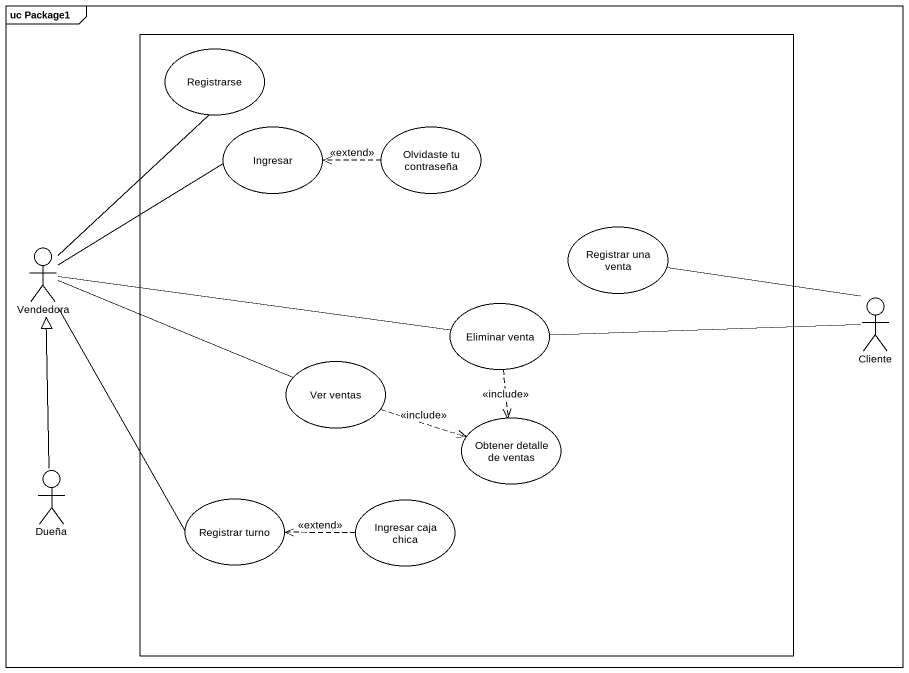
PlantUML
@startuml
mainframe uc Package1
rectangle " " as rectangle1 {
  usecase Registrarse
  usecase Ingresar
  usecase "Olvidaste tu contraseña" as Olvidaste_tu_contraseña
  usecase "Registrar una venta" as Registrar_una_venta
  usecase "Eliminar venta" as Eliminar_venta
  usecase "Ver ventas" as Ver_ventas
  usecase "Obtener detalle de ventas" as Obtener_detalle_de_ventas
  usecase "Registrar turno" as Registrar_turno
  usecase "Ingresar caja chica" as Ingresar_caja_chica
}
actor Vendedora
actor Cliente
actor Dueña
Olvidaste_tu_contraseña .left.> Ingresar : <<extend>>
Vendedora -up- Registrarse
Vendedora -right- Ingresar
Vendedora -right- Eliminar_venta
Vendedora -right- Ver_ventas
Vendedora -- Registrar_turno
Eliminar_venta -right- Cliente
Eliminar_venta ..> Obtener_detalle_de_ventas : <<include>>
Cliente -left- Registrar_una_venta
Ver_ventas .right.> Obtener_detalle_de_ventas : <<include>>
Dueña -up-|> Vendedora
Ingresar_caja_chica .left.> Registrar_turno : <<extend>>
@enduml
